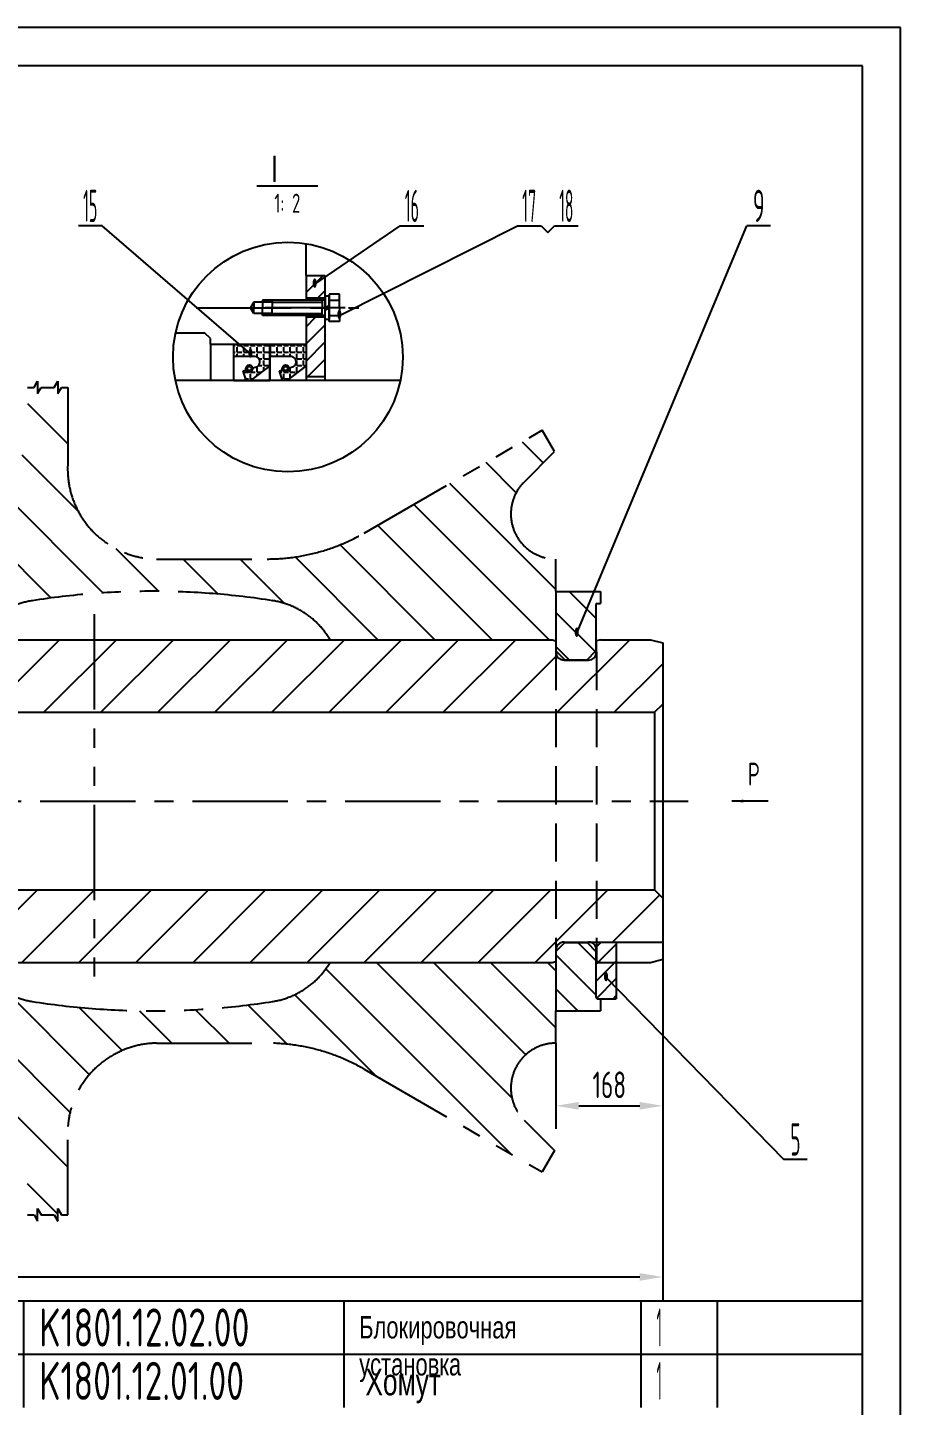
# Model space of a CAD drawing. Header units: millimetres. Extents: x 157 to 5197, y -35 to 3664.
# Drawn here: x 3823 to 5197, y 1495 to 3664 of the extents above; entities that cross this region are included whole.
import ezdxf
from ezdxf.enums import TextEntityAlignment as Align

# ---------------------------------------------------------------- set-up
doc = ezdxf.new("R2010")
doc.units = ezdxf.units.MM
doc.header["$LTSCALE"] = 120
for name, pattern in [('F', [0.75, 0.5, -0.25]), ('G', [2, 1.25, -0.25, 0.25, -0.25]), ('K', [2.5, 1.25, -0.25, 0.25, -0.25, 0.25, -0.25])]:
    doc.linetypes.add(name, pattern=pattern)
for name, color, linetype in [('01', 7, 'Continuous'), ('02', 1, 'Continuous'), ('04', 2, 'F'), ('05', 4, 'G'), ('07', 6, 'K'), ('08', 1, 'Continuous'), ('11', 3, 'Continuous')]:
    doc.layers.add(name, color=color, linetype=linetype)
doc.styles.get("Standard").update_dxf_attribs({"font": 'isocp', "width": 0.707, "bigfont": 'intecad.shx'})
doc.dimstyles.new('INTE', dxfattribs={"dimscale": 12, "dimtxt": 3.5, "dimasz": 3, "dimexe": 3, "dimexo": 0, "dimgap": 1, "dimtad": 1, "dimdec": 3, "dimdsep": 46, "dimtxsty": 'Standard', "dimcen": 0, "dimclrd": 1, "dimclre": 1, "dimclrt": 3, "dimadec": 0, "dimazin": 0, "dimtfac": 1, "dimtdec": 3, "dimtmove": 0, "dimatfit": 0, "dimfxl": 1, "dimarcsym": 0})
pattern_1 = [(45, (-7.275, -999.89), (-44.9013, 44.9013), [])]
pattern_2 = [(135, (-7.275, -999.89), (-26.94077, -26.94077), [])]

# ---------------------------------------------------------------- blocks, each defined once
blk = doc.blocks.new('*D8')
at = {"layer": '08', "color": 1, "lineweight": -2}
for p, q in [((1986.7, 2206.7), (1986.7, 1661.7)), ((4822.7, 2197.8), (4822.7, 1661.7)), ((2022.7, 1697.7), (4786.7, 1697.7))]:
    blk.add_line(p, q, dxfattribs=at)
at = {"layer": '08', "color": 1}
for points in [[(2022.7, 1703.7), (2022.7, 1691.7), (1986.7, 1697.7)], [(4786.7, 1703.7), (4786.7, 1691.7), (4822.7, 1697.7)]]:
    blk.add_solid(points, dxfattribs=at)
at = {"layer": 'Defpoints', "color": 0}
for p in [(1986.7, 2206.7), (4822.7, 2197.8), (4822.7, 1697.7)]:
    blk.add_point(p, dxfattribs=at)
at = {"layer": '08', "color": 3, "insert": (2631.3, 1730.7), "char_height": 42, "attachment_point": 5}
blk.add_mtext('2836', dxfattribs=at)
blk = doc.blocks.new('*D10')
at = {"layer": '08', "color": 1, "lineweight": -2}
for p, q in [((4822.7, 2197.8), (4822.7, 1931.1)), ((4654.7, 2065.7), (4654.7, 1931.1)), ((4690.7, 1967.1), (4786.7, 1967.1))]:
    blk.add_line(p, q, dxfattribs=at)
at = {"layer": '08', "color": 1}
for points in [[(4690.7, 1973.1), (4690.7, 1961.1), (4654.7, 1967.1)], [(4786.7, 1973.1), (4786.7, 1961.1), (4822.7, 1967.1)]]:
    blk.add_solid(points, dxfattribs=at)
at = {"layer": 'Defpoints', "color": 0}
for p in [(4822.7, 2197.8), (4654.7, 2065.7), (4822.7, 1967.1)]:
    blk.add_point(p, dxfattribs=at)
at = {"layer": '08', "color": 3, "insert": (4738.7, 2000.1), "char_height": 42, "attachment_point": 5}
blk.add_mtext('168', dxfattribs=at)
blk = doc.blocks.new('*U287')
at = {"layer": '01'}
for points in [[(415, 292), (25, 292)], [(415, 5), (415, 292)]]:
    blk.add_lwpolyline(points, dxfattribs=at)
at = {"layer": '02'}
for points in [[(420, 297), (0, 297)], [(420, 0), (420, 297)]]:
    blk.add_lwpolyline(points, dxfattribs=at)
blk = doc.blocks.new('*U298')
at = {"layer": '01'}
for p, q in [((0, -84), (0, 0)), ((1440, -84), (1440, 0))]:
    blk.add_line(p, q, dxfattribs=at)
at = {"layer": '02'}
for p, q in [((0, 0), (120, 0)), ((120, -84), (120, 0)), ((120, 0), (624, 0)), ((624, -84), (624, 0)), ((624, 0), (1092, 0)), ((1092, -84), (1092, 0)), ((1092, 0), (1212, 0)), ((1212, -84), (1212, 0)), ((1212, 0), (1440, 0))]:
    blk.add_line(p, q, dxfattribs=at)
blk = doc.blocks.new('*U299')
at = {"layer": '01'}
for p, q in [((0, -84), (0, 0)), ((0, 0), (120, 0)), ((120, 0), (624, 0)), ((624, 0), (1092, 0)), ((1092, 0), (1212, 0)), ((1212, 0), (1440, 0)), ((1440, -84), (1440, 0))]:
    blk.add_line(p, q, dxfattribs=at)
at = {"layer": '02'}
for p, q in [((120, -84), (120, 0)), ((624, -84), (624, 0)), ((1092, -84), (1092, 0)), ((1212, -84), (1212, 0))]:
    blk.add_line(p, q, dxfattribs=at)

msp = doc.modelspace()

# ---------------------------------------------------------------- hatches: boundary and pattern name
at = {"layer": '02', "linetype": 'Continuous'}
h = msp.add_hatch(dxfattribs=at)
h.set_pattern_fill('LINE', color=1, scale=6, angle=45, style=0)
h.set_pattern_definition([(45, (1208.532, -21.441), (-13.470384, 13.470384), [])])
h.paths.add_polyline_path([(4261.5143, 3114.7858), (4291.5143, 3114.7858), (4291.5143, 3208.0858), (4261.5143, 3208.0858), (4261.5143, 3165.7858)])
h.paths.add_polyline_path([(4291.5143, 3273.7858), (4261.5143, 3273.7858), (4261.5143, 3238.0858), (4291.5143, 3238.0858), (4291.5143, 3241.5358)])
h = msp.add_hatch(dxfattribs=at)
h.set_pattern_fill('ANGLE', color=1, scale=1.5, style=0)
h.set_pattern_definition([(0, (1208.532, -21.441), (0, 10.4775), [7.62, -2.8575]), (90, (1208.532, -21.441), (-10.4775, 6e-16), [7.62, -2.8575])])
h.paths.add_polyline_path([(4204.5143, 3165.7858), (4204.5143, 3146.3751), (4238.1906, 3146.3751, -0.698571717), (4241.7637, 3130.9002), (4234.448, 3128.6183, -0.048802069), (4234.5526, 3127.5489, -0.813614979), (4223.9741, 3125.3514), (4219.4324, 3123.9348), (4223.987, 3108.7858), (4231.4551, 3108.7858), (4261.5143, 3131.1883), (4261.5143, 3165.7858)])
h.paths.add_polyline_path([(4184.7637, 3130.9002), (4177.448, 3128.6183, -0.048802069), (4177.5526, 3127.5489, -0.813614979), (4166.9741, 3125.3514), (4162.4324, 3123.9348), (4166.987, 3108.7858), (4174.4551, 3108.7858), (4204.5143, 3131.1883), (4204.5143, 3165.7858), (4147.5143, 3165.7858), (4147.5143, 3146.3751), (4181.1906, 3146.3751, -0.698571717)])
at = {"layer": '07', "linetype": 'K'}
h = msp.add_hatch(dxfattribs=at)
h.set_pattern_fill('ANSI31', color=6, scale=20, angle=90, style=0)
h.set_pattern_definition([(135, (-7.275, -999.89), (-44.9013, -44.9013), [])])
h.paths.add_polyline_path([(3670.4525, 2891.2029), (3384.7025, 2891.2029), (3384.7025, 2700.7029), (3740.2025, 2700.7029, -0.225192744), (3830.121, 2762.0932, -0.078182282), (4209.0839, 2762.0932, -0.225192744), (4299.0025, 2700.7029), (4648.7025, 2700.7029), (4654.7025, 2699.0952), (4654.7025, 2776.7029), (4654.7025, 2827.703, -0.668853414), (4604.4363, 2948.7367), (4652.4025, 2996.7029), (4632.9458, 3030.4029), (4352.6346, 2868.5651, -0.131652498), (4200.1346, 2827.7029), (4029.7403, 2827.7029, -0.440438468), (3886.3525, 2980.1029), (3886.3525, 3097.9029), (3876.0775, 3097.9029), (3870.4775, 3088.1029), (3870.4775, 3107.7029), (3864.8775, 3097.9029), (3844.3275, 3097.9029), (3838.7275, 3088.1029), (3838.7275, 3107.7029), (3833.1275, 3097.9029), (3822.8525, 3097.9029), (3822.8525, 3043.6029, -0.414213562)])
h = msp.add_hatch(dxfattribs=at)
h.set_pattern_fill('ANSI31', color=6, scale=20, angle=90, style=0)
h.set_pattern_definition([(135, (1287.93, -21.44), (-44.9013, -44.9013), [])])
h.paths.add_polyline_path([(4200.1346, 2065.7029, -0.131652498), (4352.6346, 2024.8406), (4632.9458, 1863.0029), (4652.4025, 1896.7029), (4604.4363, 1944.669, -0.668178638), (4654.5702, 2065.7029), (4654.7025, 2065.7029), (4654.7025, 2116.4529), (4654.7025, 2194.3105), (4648.7025, 2192.7029), (4299.0025, 2192.7029, -0.225192744), (4209.0839, 2131.3125, -0.078182282), (3830.121, 2131.3125, -0.225192744), (3740.2025, 2192.7029), (3384.7025, 2192.7029), (3384.7025, 2002.2029), (3670.4525, 2002.2029, -0.414213562), (3822.8525, 1849.8029), (3822.8525, 1795.5029), (3833.1275, 1795.5029), (3838.7275, 1785.7029), (3838.7275, 1805.3029), (3844.3275, 1795.5029), (3864.8775, 1795.5029), (3870.4775, 1785.7029), (3870.4775, 1805.3029), (3876.0775, 1795.5029), (3886.3525, 1795.5029), (3886.3525, 1913.3029, -0.432170681), (4025.8005, 2065.7029)])
h.paths.add_polyline_path([(3458.2025, 2144.9278), (3563.5756, 2144.9278), (3563.5756, 2081.9196), (3458.2025, 2081.9196)], flags=24)
at = {"layer": '11'}
h = msp.add_hatch(dxfattribs=at)
h.set_pattern_fill('ANSI31', color=256, scale=12, angle=90, style=0)
h.set_pattern_definition(pattern_2)
h.paths.add_polyline_path([(4717.7025, 2755.7029, -0.414213562), (4719.7025, 2757.7029), (4724.7025, 2757.7029), (4724.7025, 2776.7029), (4654.7025, 2776.7029), (4654.7025, 2683.2029), (4668.7025, 2669.2029), (4703.7025, 2669.2029), (4717.7025, 2683.2029)])
h = msp.add_hatch(dxfattribs=at)
h.set_pattern_fill('ANSI31', color=256, scale=20, style=0)
h.set_pattern_definition(pattern_1)
h.paths.add_polyline_path([(3525.7025, 2700.7029), (2378.1614, 2700.7029), (2349.8935, 2684.3823, -0.131652498), (2339.8935, 2681.7029), (2329.7525, 2681.7029, -0.14144966), (2326.2884, 2682.7029), (2318.3466, 2682.7029, -0.341889119), (2313.5058, 2686.451), (2309.9494, 2700.2029), (2301.3438, 2700.2029), (2297.7873, 2686.451, -0.774282728), (2288.1058, 2686.451), (2284.5494, 2700.2029), (2275.9438, 2700.2029), (2272.3873, 2686.451, -0.774282728), (2262.7058, 2686.451), (2259.1494, 2700.2029), (2250.5438, 2700.2029), (2246.9873, 2686.451, -0.774282728), (2237.3058, 2686.451), (2233.7494, 2700.2029), (2225.1438, 2700.2029), (2221.5873, 2686.451, -0.774282728), (2211.9058, 2686.451), (2208.3494, 2700.2029), (2199.7438, 2700.2029), (2196.1873, 2686.451, -0.774282728), (2186.5058, 2686.451), (2182.9494, 2700.2029), (2174.3438, 2700.2029), (2170.7873, 2686.451, -0.774282728), (2161.1058, 2686.451), (2157.5494, 2700.2029), (2148.9438, 2700.2029), (2145.3873, 2686.451, -0.389981251), (2139.7025, 2682.7746), (2139.7025, 2655.2029), (1986.7025, 2655.2029), (1986.7025, 2642.2029), (2026.7025, 2642.2029), (2026.7025, 2639.7029), (2038.7025, 2639.7029), (2041.8779, 2634.2029), (2038.7025, 2628.7029), (2026.7025, 2628.7029), (2026.7025, 2626.2029), (1986.7025, 2626.2029), (1986.7025, 2611.2029), (1992.7025, 2605.2029), (2005.7025, 2605.2029), (2005.7025, 2586.4029), (3525.7025, 2586.4029)])
h.paths.add_polyline_path([(3927.7025, 2700.7029), (3525.7025, 2700.7029), (3525.7025, 2586.4029), (3927.7025, 2586.4029)])
h.paths.add_polyline_path([(4654.7025, 2681.4029), (4654.7025, 2699.0952), (4648.7025, 2700.7029), (3927.7025, 2700.7029), (3927.7025, 2586.4029), (4654.7025, 2586.4029)])
h.paths.add_polyline_path([(4718.7025, 2681.4029, -0.414213562), (4706.0025, 2668.7029), (4667.4025, 2668.7029, -0.414213562), (4654.7025, 2681.4029), (4654.7025, 2586.4029), (4718.7025, 2586.4029)])
h.paths.add_polyline_path([(4822.7025, 2695.6118), (4803.7025, 2700.7029), (4724.7025, 2700.7029), (4718.7025, 2699.0952), (4718.7025, 2681.4029), (4718.7025, 2586.4029), (4809.6525, 2586.4029), (4822.7025, 2599.4529)])
h = msp.add_hatch(dxfattribs=at)
h.set_pattern_fill('ANSI31', color=256, scale=20, style=0)
h.set_pattern_definition(pattern_1)
h.paths.add_polyline_path([(3525.7025, 2307.0029), (2005.7025, 2307.0029), (2005.7025, 2288.2029), (1992.7025, 2288.2029), (1986.7025, 2282.2029), (1986.7025, 2206.7029), (1993.0525, 2206.7029), (1993.0525, 2195.5349), (1996.0058, 2206.9548, -0.774282728), (2005.6873, 2206.9548), (2009.2438, 2193.2029), (2017.8494, 2193.2029), (2021.4058, 2206.9548, -0.774282728), (2031.0873, 2206.9548), (2034.6438, 2193.2029), (2043.2494, 2193.2029), (2046.8058, 2206.9548, -0.774282728), (2056.4873, 2206.9548), (2060.0438, 2193.2029), (2068.6494, 2193.2029), (2072.2058, 2206.9548, -0.774282728), (2081.8873, 2206.9548), (2085.4438, 2193.2029), (2094.0494, 2193.2029), (2097.6058, 2206.9548, -0.774282728), (2107.2873, 2206.9548), (2110.8438, 2193.2029), (2119.4494, 2193.2029), (2123.0058, 2206.9548, -0.774282728), (2132.6873, 2206.9548), (2136.2438, 2193.2029), (2144.8494, 2193.2029), (2148.4058, 2206.9548, -0.774282728), (2158.0873, 2206.9548), (2161.6438, 2193.2029), (2170.2494, 2193.2029), (2173.8058, 2206.9548, -0.774282728), (2183.4873, 2206.9548), (2187.0438, 2193.2029), (2195.6494, 2193.2029), (2199.2058, 2206.9548, -0.774282728), (2208.8873, 2206.9548), (2212.4438, 2193.2029), (2221.0494, 2193.2029), (2224.6058, 2206.9548, -0.774282728), (2234.2873, 2206.9548), (2237.8438, 2193.2029), (2246.4494, 2193.2029), (2250.0058, 2206.9548, -0.774282728), (2259.6873, 2206.9548), (2263.2438, 2193.2029), (2266.7025, 2193.2029), (2271.8494, 2193.2029), (2275.4058, 2206.9548, -0.774282728), (2285.0873, 2206.9548), (2288.6438, 2193.2029), (2297.2494, 2193.2029), (2300.8058, 2206.9548, -0.774282728), (2310.4873, 2206.9548), (2314.0438, 2193.2029), (2322.6494, 2193.2029), (2323.2525, 2195.5349), (2323.2525, 2205.2029, -0.414213562), (2329.7525, 2211.7029), (2339.8935, 2211.7029, -0.131652498), (2349.8935, 2209.0234), (2378.1614, 2192.7029), (3525.7025, 2192.7029)])
h.paths.add_polyline_path([(3927.7025, 2307.0029), (3525.7025, 2307.0029), (3525.7025, 2192.7029), (3927.7025, 2192.7029)])
h.paths.add_polyline_path([(4654.7025, 2307.0029), (3927.7025, 2307.0029), (3927.7025, 2192.7029), (4648.7025, 2192.7029), (4654.7025, 2194.3105), (4654.7025, 2212.0029)])
h.paths.add_polyline_path([(4718.7025, 2307.0029), (4654.7025, 2307.0029), (4654.7025, 2212.0029, -0.414213562), (4667.4025, 2224.7029), (4718.7025, 2224.7029)])
h.paths.add_polyline_path([(4822.7025, 2293.9529), (4809.6525, 2307.0029), (4718.7025, 2307.0029), (4718.7025, 2224.7029), (4822.7025, 2224.7029)])
h = msp.add_hatch(dxfattribs=at)
h.set_pattern_fill('ANSI31', color=256, scale=12, angle=90, style=0)
h.set_pattern_definition(pattern_2)
h.paths.add_polyline_path([(4717.7025, 2210.2029), (4703.7025, 2224.2029), (4668.7025, 2224.2029), (4654.7025, 2210.2029), (4654.7025, 2116.7029), (4724.7025, 2116.7029), (4724.7025, 2135.7029), (4719.7025, 2135.7029, -0.414213562), (4717.7025, 2137.7029)])
h = msp.add_hatch(dxfattribs=at)
h.set_pattern_fill('ANSI31', color=256, scale=6, style=0)
h.set_pattern_definition([(45, (-7.275, -999.892), (-13.470384, 13.470384), [])])
h.paths.add_polyline_path([(4749.7025, 2192.7029), (4717.7025, 2192.7029), (4717.7025, 2137.7029, 0.414213562), (4719.7025, 2135.7029), (4749.7025, 2135.7029)])
h.paths.add_polyline_path([(4749.7025, 2192.7029), (4749.7025, 2224.7029), (4718.7025, 2224.7029), (4718.7025, 2224.2029), (4718.7025, 2212.0029), (4718.7025, 2194.3105), (4724.7025, 2192.7029)])

# ---------------------------------------------------------------- linework, layer by layer
for p, q in [((4204.5143, 3165.7858), (4204.5143, 3108.7858)), ((4261.5143, 3165.7858), (4261.5143, 3108.7858))]:
    msp.add_line(p, q)
at = {"layer": '01'}
for p, q in [((4279.7943, 3414.6784), (4183.7943, 3414.6784)), ((4261.5143, 3273.7858), (4261.5143, 3235.0858)), ((4291.5143, 3235.0858), (4207.8143, 3235.0858)), ((4207.8143, 3235.0858), (4207.8143, 3223.0858)), ((4291.5143, 3238.0858), (4261.5143, 3238.0858)), ((4286.5643, 3235.0858), (4286.5643, 3223.0858)), ((4291.5143, 3241.5358), (4291.5143, 3223.0858)), ((4297.8143, 3241.5358), (4291.5143, 3241.5358)), ((4297.8143, 3244.6558), (4297.8143, 3223.0858)), ((4313.7143, 3244.6558), (4297.8143, 3244.6558)), ((4297.8143, 3223.0858), (4297.8143, 3241.5358)), ((4297.8143, 3235.0858), (4313.7143, 3235.0858)), ((4313.7143, 3223.0858), (4313.7143, 3244.6558)), ((4207.8143, 3211.0858), (4207.8143, 3223.0858)), ((4291.5143, 3211.0858), (4207.8143, 3211.0858)), ((4261.5143, 3211.0858), (4261.5143, 3165.7858)), ((4286.5643, 3211.0858), (4286.5643, 3223.0858)), ((4291.5143, 3223.0858), (4297.8143, 3226.7231)), ((4291.5143, 3204.6358), (4291.5143, 3223.0858)), ((4297.8143, 3223.0858), (4291.5143, 3219.4485)), ((4297.8143, 3201.5158), (4297.8143, 3223.0858)), ((4297.8143, 3223.0858), (4297.8143, 3204.6358)), ((4297.8143, 3211.0858), (4313.7143, 3211.0858)), ((4313.7143, 3223.0858), (4313.7143, 3201.5158)), ((4291.5143, 3208.0858), (4261.5143, 3208.0858)), ((4297.8143, 3204.6358), (4291.5143, 3204.6358)), ((4313.7143, 3201.5158), (4297.8143, 3201.5158))]:
    msp.add_line(p, q, dxfattribs=at)
at = {"layer": '01', "color": 7, "linetype": 'Continuous'}
for p, q in [((4261.5143, 3273.7858), (4291.5143, 3273.7858)), ((4291.5143, 3108.7858), (4291.5143, 3273.7858)), ((4147.5143, 3108.7858), (4147.5143, 3165.7858)), ((4147.5143, 3108.7858), (4147.5143, 3165.7858)), ((4147.5143, 3165.7858), (4261.5143, 3165.7858)), ((4181.1906, 3146.3751), (4147.5143, 3146.3751)), ((4181.1906, 3146.3751), (4147.5143, 3146.3751)), ((4204.5143, 3108.7858), (4204.5143, 3165.7858)), ((4238.1906, 3146.3751), (4204.5143, 3146.3751)), ((4238.1906, 3146.3751), (4204.5143, 3146.3751)), ((4162.4324, 3123.9348), (4166.9741, 3125.3514)), ((4162.4324, 3123.9348), (4166.9741, 3125.3514)), ((4166.987, 3108.7858), (4162.4324, 3123.9348)), ((4166.987, 3108.7858), (4162.4324, 3123.9348)), ((4174.4551, 3108.7858), (4204.5143, 3131.1883)), ((4174.4551, 3108.7858), (4204.5143, 3131.1883)), ((4177.448, 3128.6183), (4184.7637, 3130.9002)), ((4177.448, 3128.6183), (4184.7637, 3130.9002)), ((4219.4324, 3123.9348), (4223.9741, 3125.3514)), ((4219.4324, 3123.9348), (4223.9741, 3125.3514)), ((4223.987, 3108.7858), (4219.4324, 3123.9348)), ((4223.987, 3108.7858), (4219.4324, 3123.9348)), ((4231.4551, 3108.7858), (4261.5143, 3131.1883)), ((4231.4551, 3108.7858), (4261.5143, 3131.1883)), ((4234.448, 3128.6183), (4241.7637, 3130.9002)), ((4234.448, 3128.6183), (4241.7637, 3130.9002)), ((4409.6536, 3108.7858), (4055.6899, 3108.7858)), ((4147.5143, 3108.7858), (4204.5143, 3108.7858)), ((4261.5143, 3114.7858), (4291.5143, 3114.7858)), ((4654.7025, 2776.7029), (4724.7025, 2776.7029)), ((4654.7025, 2776.7029), (4654.7025, 2681.4029)), ((4724.7025, 2776.7029), (4724.7025, 2757.7029)), ((4717.7025, 2755.7029), (4717.7025, 2676.4632)), ((4719.7025, 2757.7029), (4724.7025, 2757.7029)), ((2378.1114, 2700.7029), (4648.7025, 2700.7029)), ((4648.7025, 2700.7029), (4654.7025, 2699.0952)), ((4724.7025, 2700.7029), (4718.7025, 2699.0952)), ((4718.7025, 2681.4029), (4718.7025, 2699.0952)), ((4724.7025, 2700.7029), (4803.7025, 2700.7029)), ((4803.7025, 2700.7029), (4822.7025, 2695.6118)), ((4822.7025, 2695.6118), (4822.7025, 2197.7939)), ((4654.7025, 2683.2029), (4668.7025, 2669.2029)), ((4667.4025, 2668.7029), (4706.0025, 2668.7029)), ((4668.7025, 2669.2029), (4703.7025, 2669.2029)), ((4703.7025, 2669.2029), (4717.7025, 2683.2029)), ((2005.7025, 2586.4029), (4809.7025, 2586.4029)), ((4809.7025, 2586.4529), (4822.7025, 2599.4529)), ((4809.7025, 2586.4529), (4809.7025, 2306.9529)), ((2005.7025, 2307.0029), (4809.7025, 2307.0029)), ((4809.7025, 2306.9529), (4822.7025, 2293.9529)), ((4654.7025, 2210.2029), (4668.7025, 2224.2029)), ((4667.4025, 2224.7029), (4822.7025, 2224.7029)), ((4668.7025, 2224.2029), (4703.7025, 2224.2029)), ((4703.7025, 2224.2029), (4717.7025, 2210.2029)), ((4717.7025, 2216.9425), (4717.7025, 2137.7029)), ((4718.7025, 2224.7029), (4718.7025, 2224.2029)), ((4749.7025, 2224.7029), (4749.7025, 2135.7029)), ((2378.1114, 2192.7029), (4648.7025, 2192.7029)), ((4648.7025, 2192.7029), (4654.7025, 2194.3105)), ((4654.7025, 2212.0029), (4654.7025, 2116.7029)), ((4718.7025, 2212.0029), (4718.7025, 2194.3105)), ((4724.7025, 2192.7029), (4718.7025, 2194.3105)), ((4749.7025, 2192.7029), (4803.7025, 2192.7029)), ((4803.7025, 2192.7029), (4822.7025, 2197.7939)), ((4719.7025, 2135.7029), (4749.7025, 2135.7029)), ((4724.7025, 2135.7029), (4724.7025, 2116.7029)), ((4654.7025, 2116.7029), (4724.7025, 2116.7029))]:
    msp.add_line(p, q, dxfattribs=at)
for centre, radius in [((4172.0351, 3127.5489), 5.5175), ((4172.0351, 3127.5489), 5.5175), ((4172.0351, 3127.5489), 3.1624), ((4172.0351, 3127.5489), 3.1624), ((4229.0351, 3127.5489), 5.5175), ((4229.0351, 3127.5489), 5.5175), ((4229.0351, 3127.5489), 3.1624), ((4229.0351, 3127.5489), 3.1624)]:
    msp.add_circle(centre, radius, dxfattribs=at)
for centre, radius, start, end in [((4180.1417, 3137.9829), 8.4575, 303.1275589, 82.875802), ((4237.1417, 3137.9829), 8.4575, 303.1275589, 82.875802), ((4719.7025, 2755.7029), 2, 90, 180), ((4667.4025, 2681.4029), 12.7, 180, 270), ((4706.0025, 2681.4029), 12.7, 270, 0), ((4667.4025, 2212.0029), 12.7, 90, 180), ((4706.0025, 2212.0029), 12.7, 0, 90), ((4719.7025, 2137.7029), 2, 180, 270)]:
    msp.add_arc(centre, radius, start, end, dxfattribs=at)
at = {"layer": '02'}
for p, q in [((3940.107, 3352.0442), (3902.907, 3352.0442)), ((4173.6644, 3150.3835), (3940.107, 3352.0442)), ((4274.8737, 3260.4265), (4409.2801, 3352.0442)), ((4313.7143, 3211.0858), (4594.0287, 3352.0442)), ((4409.2801, 3352.0442), (4446.4801, 3352.0442)), ((4594.0287, 3352.0442), (4631.2287, 3352.0442)), ((4631.2287, 3352.0442), (4641.8353, 3341.4376)), ((4641.8353, 3341.4376), (4652.4419, 3352.0442)), ((4652.4419, 3352.0442), (4689.6419, 3352.0442)), ((4687.4185, 2710.9346), (4955.3745, 3352.0442)), ((4992.5745, 3352.0442), (4955.3745, 3352.0442)), ((4207.8143, 3232.0858), (4286.5643, 3232.0858)), ((4207.8143, 3214.0858), (4286.5643, 3214.0858)), ((4988.5238, 2446.7029), (4931.5238, 2446.7029)), ((4733.5381, 2168.9263), (5013.157, 1882.8533)), ((5013.157, 1882.8533), (5050.357, 1882.8533))]:
    msp.add_line(p, q, dxfattribs=at)
msp.add_lwpolyline([(4949.5238, 2446.7029, 4.5, 0, 0), (4931.5238, 2446.7029, 0, 0, 0)], format="xyseb", dxfattribs=at)
msp.add_circle((4232.6717, 3145.5447), 180.7589, dxfattribs=at)
at = {"layer": '04', "color": 2, "linetype": 'F'}
for p, q in [((4654.7025, 2681.4029), (4654.7025, 2212.0029)), ((4718.7025, 2681.4029), (4718.7025, 2212.0029)), ((4717.7025, 2192.7029), (4749.7025, 2192.7029))]:
    msp.add_line(p, q, dxfattribs=at)
at = {"layer": '05'}
for p, q in [((4088.0988, 3223.0858), (4344.2034, 3223.0858)), ((4322.9093, 3223.0858), (4197.1677, 3223.0858)), ((4304.1044, 3223.0858), (4285.2273, 3223.0858))]:
    msp.add_line(p, q, dxfattribs=at)
at = {"layer": '05', "color": 4, "linetype": 'G'}
msp.add_line((1922.7025, 2446.7029), (4862.7025, 2446.7029), dxfattribs=at)
at = {"layer": '07', "color": 6, "linetype": 'K'}
for p, q in [((4261.5143, 3273.7858), (4261.5143, 3323.9877)), ((4179.2548, 3232.0858), (4173.8199, 3223.0858)), ((4192.8143, 3232.0858), (4179.2548, 3232.0858)), ((4179.2548, 3232.0858), (4179.2548, 3223.0858)), ((4207.8143, 3235.0858), (4192.8143, 3235.0858)), ((4192.8143, 3235.0858), (4192.8143, 3223.0858)), ((4207.8143, 3232.0858), (4192.8143, 3232.0858)), ((4179.2548, 3214.0858), (4173.8199, 3223.0858)), ((4179.2548, 3214.0858), (4179.2548, 3223.0858)), ((4192.8143, 3214.0858), (4179.2548, 3214.0858)), ((4192.8143, 3211.0858), (4192.8143, 3223.0858)), ((4207.8143, 3214.0858), (4192.8143, 3214.0858)), ((4207.8143, 3211.0858), (4192.8143, 3211.0858)), ((4056.0042, 3183.7858), (4101.6143, 3183.7858)), ((4110.6143, 3174.7858), (4101.6143, 3183.7858)), ((4110.6143, 3165.7858), (4110.6143, 3174.7858)), ((3886.3525, 3097.9029), (3886.3525, 2980.1029)), ((4352.6346, 2868.5651), (4632.9458, 3030.4029)), ((4652.4025, 2996.7029), (4632.9458, 3030.4029)), ((4604.4363, 2948.7367), (4652.4025, 2996.7029)), ((4025.8005, 2827.7029), (4200.1346, 2827.7029)), ((4654.7025, 2776.9529), (4654.7025, 2827.7029)), ((3927.7025, 2740.7029), (3927.7025, 2152.7029)), ((4654.7025, 2065.7029), (4654.7025, 2116.4529)), ((4025.8005, 2065.7029), (4200.1346, 2065.7029)), ((4654.5702, 2065.7029), (4654.7025, 2065.7029)), ((4352.6346, 2024.8406), (4632.9458, 1863.0029)), ((4604.4363, 1944.669), (4652.4025, 1896.7029)), ((4604.4363, 1944.669), (4652.4025, 1896.7029)), ((3886.3525, 1795.5029), (3886.3525, 1913.3029)), ((4652.4025, 1896.7029), (4632.9458, 1863.0029))]:
    msp.add_line(p, q, dxfattribs=at)
at = {"layer": '07'}
for q in [(4147.5143, 3165.7858), (4110.6143, 3108.7858)]:
    msp.add_line((4110.6143, 3165.7858), q, dxfattribs=at)
at = {"layer": '07', "color": 6, "linetype": 'K'}
for points in [[(3822.8525, 3097.9029), (3833.1275, 3097.9029), (3838.7275, 3107.7029), (3838.7275, 3088.1029), (3844.3275, 3097.9029), (3864.8775, 3097.9029), (3870.4775, 3107.7029), (3870.4775, 3088.1029), (3876.0775, 3097.9029), (3886.3525, 3097.9029)], [(3822.8525, 1795.5029), (3833.1275, 1795.5029), (3838.7275, 1785.7029), (3838.7275, 1805.3029), (3844.3275, 1795.5029), (3864.8775, 1795.5029), (3870.4775, 1785.7029), (3870.4775, 1805.3029), (3876.0775, 1795.5029), (3886.3525, 1795.5029)]]:
    msp.add_lwpolyline(points, dxfattribs=at)
for centre, radius, start, end in [((4027.7704, 2969.5037), 141.8146, 175.7137522, 269.2040932), ((4654.5702, 2898.6029), 70.9, 135, 270), ((4200.1346, 3132.7029), 305, 270, 300), ((4019.6025, 1557.7073), 1219.2, 81.0591577, 98.9408423), ((3849.8586, 2636.6363), 127, 98.9408423, 149.7044197), ((4189.3463, 2636.6363), 127, 30.2955803, 81.5605786), ((3849.8586, 2256.7694), 127, 210.2955803, 261.0591577), ((4189.3463, 2256.7694), 127, 278.4394214, 329.7044197), ((4019.6025, 3335.6984), 1219.2, 261.0591577, 278.9408423), ((4027.7704, 1923.902), 141.8146, 90.7959068, 184.2862478), ((4200.1346, 1760.7029), 305, 60, 90), ((4654.5702, 1994.8029), 70.9, 90, 225), ((4654.5702, 1994.8029), 70.9, 90, 225)]:
    msp.add_arc(centre, radius, start, end, dxfattribs=at)

# ---------------------------------------------------------------- block references
at = {"layer": '02', "xscale": 12, "yscale": 12, "zscale": 12}
msp.add_blockref('*U287', (157.0344, 100.17), dxfattribs=at)
at = {"layer": '02'}
for name, p in [('*U299', (3697.0344, 1660.17)), ('*U298', (3697.0344, 1576.17))]:
    msp.add_blockref(name, p, dxfattribs=at)

# ---------------------------------------------------------------- texts
at = {"layer": '02', "width": 0.605172}
for p, p2 in [((4271.2737, 3254.4265), (4278.4737, 3254.4265)), ((4310.1143, 3205.0858), (4317.3143, 3205.0858)), ((4170.0644, 3144.3835), (4177.2644, 3144.3835)), ((4683.8185, 2704.9346), (4691.0185, 2704.9346)), ((4729.9381, 2162.9263), (4737.1381, 2162.9263))]:
    msp.add_text('●', height=12, dxfattribs=at).set_placement(p, p2, align=Align.FIT)
at = {"layer": '02', "char_height": 42, "attachment_point": 1}
for s, insert in [('{\\W1;\\C3;I}', (4205.5643, 3462.7922)), ('{\\fArial|b0|i0|c204|p34;\\C3;Хомут}', (4354.6656, 1553.4724))]:
    msp.add_mtext(s, dxfattribs=dict(at, insert=insert))
at = {"layer": '02', "insert": (4344.8288, 1636.0306), "char_height": 35, "width": 1.967353, "attachment_point": 1}
msp.add_mtext('{\\fArial|b0|i0|c204|p34;\\C3;Блокировочная установка}', dxfattribs=at)
at = {"layer": '11'}
for s, height, width, p, p2 in [('15', 50.91169, 0.401684, (3910.347, 3358.0442), (3932.667, 3358.0442)), ('16', 50.91169, 0.398694, (4416.7201, 3358.0442), (4439.0401, 3358.0442)), ('17', 50.91169, 0.41753, (4601.4687, 3358.0442), (4623.7887, 3358.0442)), ('18', 50.91169, 0.41753, (4659.8819, 3358.0442), (4682.2019, 3358.0442)), ('9', 50.9117, 0.579528, (4964.8045, 3358.0442), (4983.1445, 3358.0442)), ('5', 50.9117, 0.527686, (5023.8126, 1888.8533), (5039.7014, 1888.8533)), ('K1801.12.02.00', 60, 0.69367, (3841.0344, 1588.17), (4172.1559, 1588.17)), ('1', 60, 0.404, (4813.0344, 1588.17), (4821.5184, 1588.17)), ('K1801.12.01.00', 60, 0.693326, (3841.0344, 1504.17), (4163.6719, 1504.17)), ('1', 60, 0.404, (4813.0344, 1504.17), (4821.5184, 1504.17))]:
    msp.add_text(s, height=height, dxfattribs=dict(at, width=width)).set_placement(p, p2, align=Align.FIT)
at = {"layer": '11', "width": 0.707}
msp.add_text('1: 2', height=30, dxfattribs=at).set_placement((4231.7943, 3372.6784), align=Align.CENTER)
msp.add_text('P', height=36, dxfattribs=at).set_placement((4956.785, 2460.2941), align=Align.BOTTOM_LEFT)

# ---------------------------------------------------------------- dimensions: what is measured, and where the dimension line sits
at = {"layer": '08'}
dim = msp.add_linear_dim(base=(4822.7025, 1697.7305), p1=(1986.7025, 2206.7029), p2=(4822.7025, 2197.7939), dimstyle='INTE', dxfattribs=at)
dim.commit()
dim.dimension.update_dxf_attribs({"geometry": '*D8', "text_midpoint": (2631.314, 1697.7305), "dimtype": 160})
dim = msp.add_linear_dim(base=(4822.7025, 1967.0571), p1=(4654.7025, 2065.7029), p2=(4822.7025, 2197.7939), dimstyle='INTE', dxfattribs=at)
dim.commit()
dim.dimension.update_dxf_attribs({"geometry": '*D10', "text_midpoint": (4738.7025, 2000.0571)})

doc.saveas('drawing.dxf')
